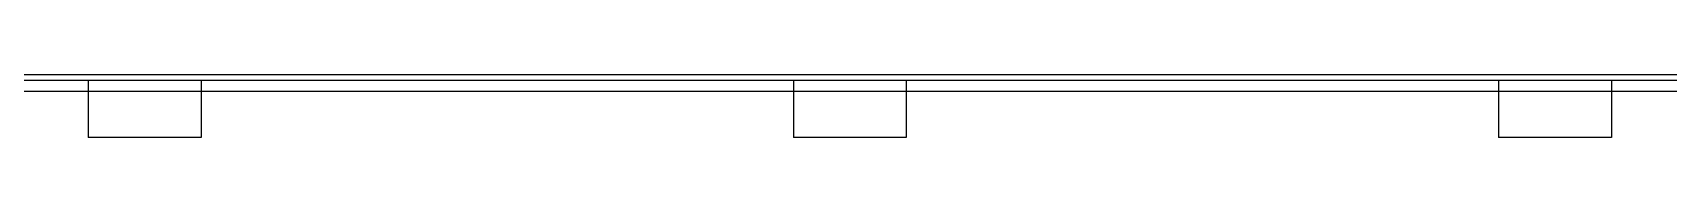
# Model space of a CAD drawing. Extents: x 168 to 388, y 259 to 356.
# Drawn here: x 300.75 to 318.42, y 262.57 to 263.25 of the extents above; entities that cross this region are included whole.
import ezdxf

# ---------------------------------------------------------------- set-up
doc = ezdxf.new("R2010")
doc.units = 0
doc.header["$MEASUREMENT"] = 0
doc.layers.get('0').update_dxf_attribs({"linetype": 'CONTINUOUS'})

msp = doc.modelspace()

# ---------------------------------------------------------------- linework, layer by layer
at = {"color": 7, "linetype": 'Continuous'}
for p, q in [((204.049, 263.251), (387.132, 263.251)), ((382.53, 263.185), (208.65, 263.185)), ((301.345, 263.185), (301.345, 262.567)), ((302.565, 263.185), (302.565, 262.567)), ((308.965, 263.185), (308.965, 262.567)), ((310.185, 263.185), (310.185, 262.567)), ((316.585, 263.185), (316.585, 262.567)), ((317.805, 263.185), (317.805, 262.567)), ((377.095, 263.067), (211.125, 263.067)), ((302.565, 262.567), (301.345, 262.567)), ((310.185, 262.567), (308.965, 262.567)), ((317.805, 262.567), (316.585, 262.567))]:
    msp.add_line(p, q, dxfattribs=at)

doc.saveas('drawing.dxf')
